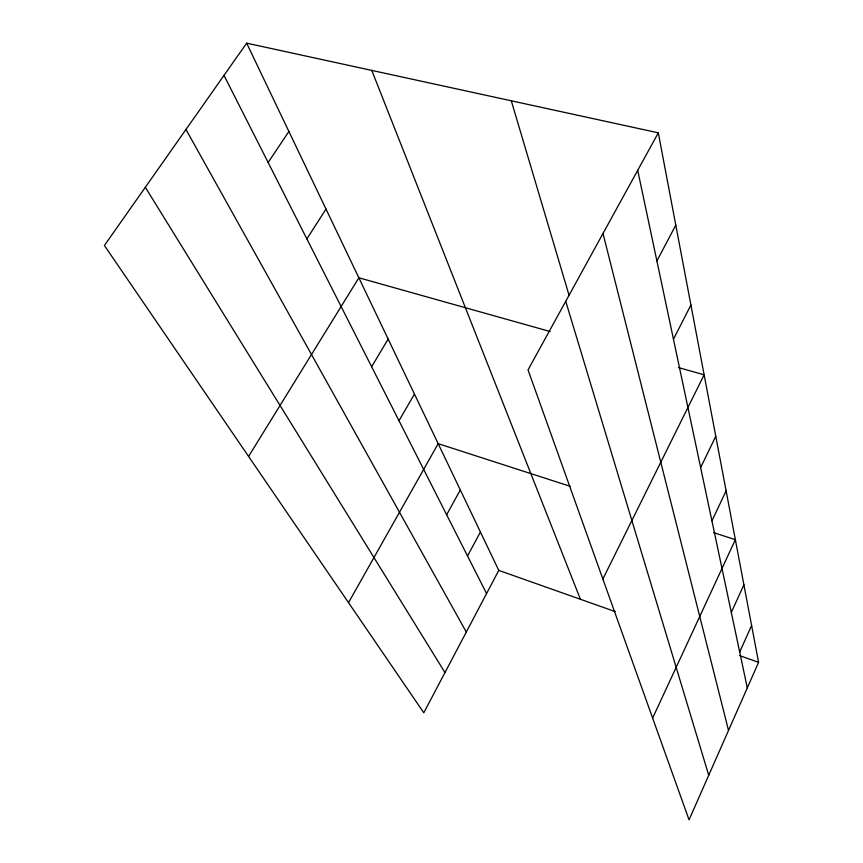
<?xml version="1.0" encoding="UTF-8"?>
<svg xmlns="http://www.w3.org/2000/svg" width="863" height="863" viewBox="0 0 863 863"><rect width="100%" height="100%" fill="white"/><g stroke="black" fill="none" stroke-linecap="round" stroke-linejoin="round"><path stroke-width="1.29" d="M658.307 132.826L758.588 662.331L689.052 819.85L528.037 369.903L658.307 132.826L246.656 43.15L104.412 245.502L423.798 712.784L498.771 570.389L246.656 43.15M739.699 652.05L751.608 625.481M731.317 612.439L743.895 584.801M652.633 718.102L735.352 539.666L713.561 532.622M711.932 520.864L726.107 490.874M700.648 467.573L715.772 436.279M602.87 579.008L704.132 374.79L678.372 367.552M673.464 339.191L690.918 305.017M656.894 260.928L675.794 225.146M467.53 555.988L480.421 532.007M446.656 514.79L460.313 489.957M348.523 602.644L438.177 443.668L570.367 486.365M398.997 420.734L414.456 394.057M371.64 366.743L388.167 339.073M248.587 456.43L358.857 277.789L550.173 331.543M306.872 238.922L325.998 209.073M268.145 162.492L288.889 131.478M498.771 570.389L615.276 611.619M739.623 655.621L758.588 662.331M145.34 187.293L444.974 672.568M185.966 129.482L466.311 632.04M224.002 75.383L486.57 593.561M371.78 70.41L580.421 599.278M565.74 301.284L708.728 775.265M511.295 100.798L569.149 295.556M603 233.474L728.523 730.422M637.703 170.313L747.293 687.908"/></g></svg>
